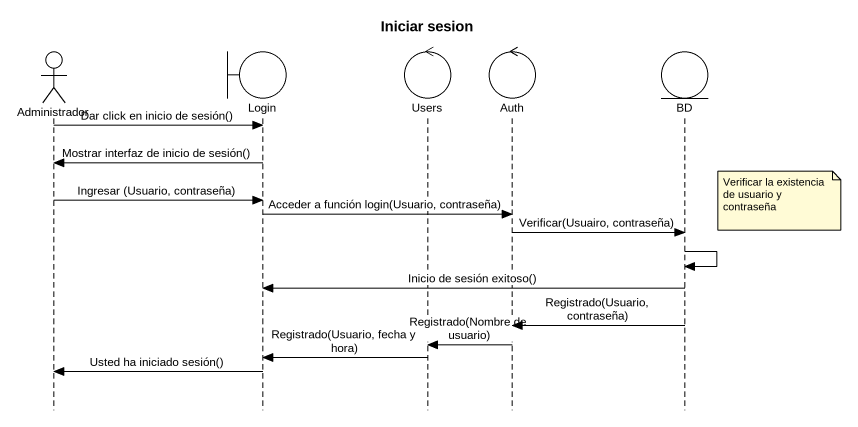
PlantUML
@startuml
title Iniciar sesion
hide footbox
actor Administrador
boundary Login
control Users
control Auth
entity BD

Administrador -> Login : Dar click en inicio de sesión()
Login -> Administrador : Mostrar interfaz de inicio de sesión()
Administrador -> Login : Ingresar (Usuario, contraseña)
note right of BD : Verificar la existencia de usuario y contraseña
Login -> Auth : Acceder a función login(Usuario, contraseña)
Auth -> BD : Verificar(Usuairo, contraseña)
BD -> BD
BD -> Login : Inicio de sesión exitoso()
BD -> Auth : Registrado(Usuario, contraseña)
Auth -> Users : Registrado(Nombre de usuario)
Users -> Login : Registrado(Usuario, fecha y hora)
Login -> Administrador : Usted ha iniciado sesión()
@enduml
